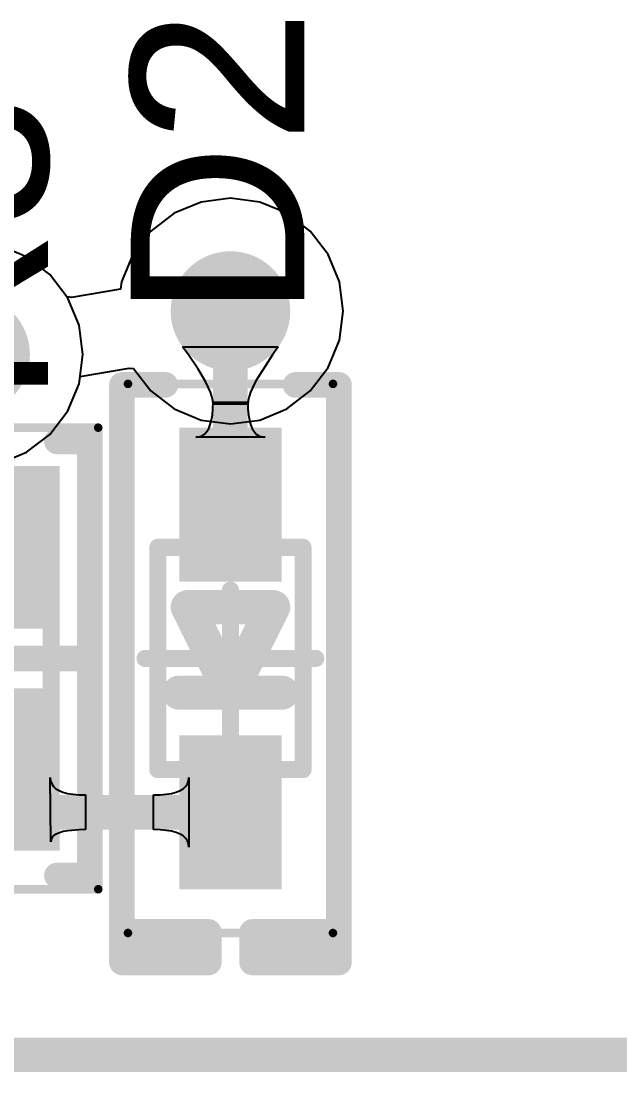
# Model space of a CAD drawing. Header units: inches. Extents: x -0.01 to 3.94, y -0.06 to 4.68.
# Drawn here: x 2.6217 to 2.7598, y 0.5648 to 0.8068 of the extents above; entities that cross this region are included whole.
import ezdxf

# ---------------------------------------------------------------- set-up
doc = ezdxf.new("R2010")
doc.units = ezdxf.units.IN
doc.header["$MEASUREMENT"] = 0
for name, color, linetype in [('Bottom Layer', 5, 'Continuous'), ('Int1 -GND)', 16, 'Continuous'), ('Int2 -PWR)', 76, 'Continuous'), ('Top 3D Body', 56, 'Continuous'), ('Top Courtyard', 56, 'Continuous'), ('Top Layer', 1, 'Continuous'), ('Top Overlay', 2, 'Continuous'), ('Top Paste', 8, 'Continuous'), ('Top Solder', 216, 'Continuous'), ('Via Holes', 16, 'Continuous')]:
    doc.layers.add(name, color=color, linetype=linetype)
doc.styles.add('Arial', font='', dxfattribs={"height": 0.2})
doc.styles.get('Arial').set_extended_font_data('Arial')

# ---------------------------------------------------------------- blocks, each defined once
blk = doc.blocks.new('RES_0603_1608_547')
at = {"layer": 'Top Layer'}
for points in [[(-0.04232, -0.0187), (-0.04232, 0.0187), (-0.00886, 0.0187), (-0.00886, -0.0187)], [(0.00886, -0.0187), (0.00886, 0.0187), (0.04232, 0.0187), (0.04232, -0.0187)]]:
    blk.add_hatch(color=1, dxfattribs=at).paths.add_polyline_path(points)
at = {"layer": 'Top Paste'}
for points in [[(-0.04232, -0.0187), (-0.04232, 0.0187), (-0.00886, 0.0187), (-0.00886, -0.0187)], [(0.00886, -0.0187), (0.00886, 0.0187), (0.04232, 0.0187), (0.04232, -0.0187)]]:
    blk.add_hatch(color=8, dxfattribs=at).paths.add_polyline_path(points)
at = {"layer": 'Top Solder'}
for points in [[(-0.04429, -0.02067), (-0.04429, 0.02067), (-0.00689, 0.02067), (-0.00689, -0.02067)], [(0.00689, -0.02067), (0.00689, 0.02067), (0.04429, 0.02067), (0.04429, -0.02067)]]:
    blk.add_hatch(color=216, dxfattribs=at).paths.add_polyline_path(points)
at = {"layer": 'Top 3D Body'}
for points in [[(0.03445, 0.0187, 0.00394, 0.00394, 0), (-0.03445, 0.0187, 0.00394, 0.00394, 0)], [(-0.03445, -0.0187, 0.00394, 0.00394, 0), (-0.03445, 0.0187, 0.00394, 0.00394, 0)], [(0.03445, -0.0187, 0.00394, 0.00394, 0), (0.03445, 0.0187, 0.00394, 0.00394, 0)], [(0.03445, -0.0187, 0.00394, 0.00394, 0), (-0.03445, -0.0187, 0.00394, 0.00394, 0)]]:
    blk.add_lwpolyline(points, format="xyseb", dxfattribs=at)
for points in [[(-0.03543, 0.0187, 0.00197, 0.00197, 1), (-0.03346, 0.0187, 0.00197, 0.00197, 1)], [(-0.03543, 0.0187, 0.00197, 0.00197, 1), (-0.03346, 0.0187, 0.00197, 0.00197, 1)], [(0.03346, 0.0187, 0.00197, 0.00197, 1), (0.03543, 0.0187, 0.00197, 0.00197, 1)], [(0.03346, 0.0187, 0.00197, 0.00197, 1), (0.03543, 0.0187, 0.00197, 0.00197, 1)], [(-0.03543, -0.0187, 0.00197, 0.00197, 1), (-0.03346, -0.0187, 0.00197, 0.00197, 1)], [(-0.03543, -0.0187, 0.00197, 0.00197, 1), (-0.03346, -0.0187, 0.00197, 0.00197, 1)], [(0.03346, -0.0187, 0.00197, 0.00197, 1), (0.03543, -0.0187, 0.00197, 0.00197, 1)], [(0.03346, -0.0187, 0.00197, 0.00197, 1), (0.03543, -0.0187, 0.00197, 0.00197, 1)]]:
    blk.add_lwpolyline(points, format="xyseb", close=True, dxfattribs=at)
at = {"layer": 'Top Courtyard'}
for points in [[(0.05315, 0.02953, 0.00197, 0.00197, 0), (-0.05315, 0.02953, 0.00197, 0.00197, 0)], [(-0.05315, -0.02953, 0.00197, 0.00197, 0), (-0.05315, 0.02953, 0.00197, 0.00197, 0)], [(0.05315, -0.02953, 0.00197, 0.00197, 0), (0.05315, 0.02953, 0.00197, 0.00197, 0)], [(0, -0.0187, 0.00394, 0.00394, 0), (0, 0.0187, 0.00394, 0.00394, 0)], [(0.0187, 0, 0.00394, 0.00394, 0), (-0.0187, 0, 0.00394, 0.00394, 0)], [(0.05315, -0.02953, 0.00197, 0.00197, 0), (-0.05315, -0.02953, 0.00197, 0.00197, 0)]]:
    blk.add_lwpolyline(points, format="xyseb", dxfattribs=at)
for points in [[(-0.05364, 0.02953, 0.000984, 0.000984, 1), (-0.05266, 0.02953, 0.000984, 0.000984, 1)], [(-0.05364, 0.02953, 0.000984, 0.000984, 1), (-0.05266, 0.02953, 0.000984, 0.000984, 1)], [(0.05266, 0.02953, 0.000984, 0.000984, 1), (0.05364, 0.02953, 0.000984, 0.000984, 1)], [(0.05266, 0.02953, 0.000984, 0.000984, 1), (0.05364, 0.02953, 0.000984, 0.000984, 1)], [(-0.00098, 0.0187, 0.00197, 0.00197, 1), (0.00098, 0.0187, 0.00197, 0.00197, 1)], [(-0.01968, 0, 0.00197, 0.00197, 1), (-0.01772, 0, 0.00197, 0.00197, 1)], [(0.01772, 0, 0.00197, 0.00197, 1), (0.01968, 0, 0.00197, 0.00197, 1)], [(-0.00098, -0.0187, 0.00197, 0.00197, 1), (0.00098, -0.0187, 0.00197, 0.00197, 1)], [(-0.05364, -0.02953, 0.000984, 0.000984, 1), (-0.05266, -0.02953, 0.000984, 0.000984, 1)], [(-0.05364, -0.02953, 0.000984, 0.000984, 1), (-0.05266, -0.02953, 0.000984, 0.000984, 1)], [(0.05266, -0.02953, 0.000984, 0.000984, 1), (0.05364, -0.02953, 0.000984, 0.000984, 1)], [(0.05266, -0.02953, 0.000984, 0.000984, 1), (0.05364, -0.02953, 0.000984, 0.000984, 1)]]:
    blk.add_lwpolyline(points, format="xyseb", close=True, dxfattribs=at)
at = {"layer": 'Top Overlay'}
for points in [[(0.05, 0.02756, 0.00591, 0.00591, 0), (-0.05, 0.02756, 0.00591, 0.00591, 0)], [(-0.05, 0.02, 0.00591, 0.00591, 0), (-0.05, 0.02756, 0.00591, 0.00591, 0)], [(0, -0.02756, 0.00591, 0.00591, 0), (0, 0.02756, 0.00591, 0.00591, 0)], [(0.05, 0.02, 0.00591, 0.00591, 0), (0.05, 0.02756, 0.00591, 0.00591, 0)], [(-0.05, -0.02756, 0.00591, 0.00591, 0), (-0.05, -0.02, 0.00591, 0.00591, 0)], [(0.05, -0.02756, 0.00591, 0.00591, 0), (0.05, -0.02, 0.00591, 0.00591, 0)], [(0.05, -0.02756, 0.00591, 0.00591, 0), (-0.05, -0.02756, 0.00591, 0.00591, 0)]]:
    blk.add_lwpolyline(points, format="xyseb", dxfattribs=at)
for points in [[(-0.05148, 0.02756, 0.00295, 0.00295, 1), (-0.04852, 0.02756, 0.00295, 0.00295, 1)], [(-0.05148, 0.02756, 0.00295, 0.00295, 1), (-0.04852, 0.02756, 0.00295, 0.00295, 1)], [(-0.00148, 0.02756, 0.00295, 0.00295, 1), (0.00148, 0.02756, 0.00295, 0.00295, 1)], [(0.04852, 0.02756, 0.00295, 0.00295, 1), (0.05148, 0.02756, 0.00295, 0.00295, 1)], [(0.04852, 0.02756, 0.00295, 0.00295, 1), (0.05148, 0.02756, 0.00295, 0.00295, 1)], [(-0.05148, 0.02, 0.00295, 0.00295, 1), (-0.04852, 0.02, 0.00295, 0.00295, 1)], [(0.04852, 0.02, 0.00295, 0.00295, 1), (0.05148, 0.02, 0.00295, 0.00295, 1)], [(-0.05148, -0.02, 0.00295, 0.00295, 1), (-0.04852, -0.02, 0.00295, 0.00295, 1)], [(0.04852, -0.02, 0.00295, 0.00295, 1), (0.05148, -0.02, 0.00295, 0.00295, 1)], [(-0.05148, -0.02756, 0.00295, 0.00295, 1), (-0.04852, -0.02756, 0.00295, 0.00295, 1)], [(-0.05148, -0.02756, 0.00295, 0.00295, 1), (-0.04852, -0.02756, 0.00295, 0.00295, 1)], [(-0.00148, -0.02756, 0.00295, 0.00295, 1), (0.00148, -0.02756, 0.00295, 0.00295, 1)], [(0.04852, -0.02756, 0.00295, 0.00295, 1), (0.05148, -0.02756, 0.00295, 0.00295, 1)], [(0.04852, -0.02756, 0.00295, 0.00295, 1), (0.05148, -0.02756, 0.00295, 0.00295, 1)]]:
    blk.add_lwpolyline(points, format="xyseb", close=True, dxfattribs=at)
blk = doc.blocks.new('66D8AC91_DC10_42D3_BF25_693004815827_553')
at = {"layer": 'Top Overlay'}
blk.add_lwpolyline([(-0.625, 0.175, 0.00787, 0.00787, 0), (0.625, 0.175, 0.00787, 0.00787, 0)], format="xyseb", dxfattribs=at)
blk = doc.blocks.new('SOD523F_581')
at = {"layer": 'Top Layer'}
for points in [[(-0.05118, -0.00984), (-0.05118, 0.00984), (-0.01969, 0.00984), (-0.01969, -0.00984)], [(0.01969, -0.00984), (0.01969, 0.00984), (0.05118, 0.00984), (0.05118, -0.00984)]]:
    blk.add_hatch(color=1, dxfattribs=at).paths.add_polyline_path(points)
at = {"layer": 'Top Overlay'}
for points in [[(0.06299, 0.005), (0.07, 0.005), (0.07, 0.025), (0.06299, 0.025)], [(0.06299, -0.02362), (0.07087, -0.02362), (0.07087, -0.005), (0.06299, -0.005)]]:
    blk.add_hatch(color=2, dxfattribs=at).paths.add_polyline_path(points)
at = {"layer": 'Top Paste'}
for points in [[(-0.05118, -0.00984), (-0.05118, 0.00984), (-0.01969, 0.00984), (-0.01969, -0.00984)], [(0.01969, -0.00984), (0.01969, 0.00984), (0.05118, 0.00984), (0.05118, -0.00984)]]:
    blk.add_hatch(color=8, dxfattribs=at).paths.add_polyline_path(points)
at = {"layer": 'Top Solder'}
for points in [[(-0.05315, -0.01181), (-0.05315, 0.01181), (-0.01772, 0.01181), (-0.01772, -0.01181)], [(0.01772, -0.01181), (0.01772, 0.01181), (0.05315, 0.01181), (0.05315, -0.01181)]]:
    blk.add_hatch(color=216, dxfattribs=at).paths.add_polyline_path(points)
at = {"layer": 'Top 3D Body'}
for points in [[(-0.02559, -0.01673, 0.00394, 0.00394, 0), (-0.02559, 0.01673, 0.00394, 0.00394, 0)], [(0.02559, 0.01673, 0.00394, 0.00394, 0), (-0.02559, 0.01673, 0.00394, 0.00394, 0)], [(0.02559, -0.01673, 0.00394, 0.00394, 0), (0.02559, 0.01673, 0.00394, 0.00394, 0)], [(0.02559, -0.01673, 0.00394, 0.00394, 0), (-0.02559, -0.01673, 0.00394, 0.00394, 0)]]:
    blk.add_lwpolyline(points, format="xyseb", dxfattribs=at)
for points in [[(-0.02657, 0.01673, 0.00197, 0.00197, 1), (-0.02461, 0.01673, 0.00197, 0.00197, 1)], [(-0.02657, 0.01673, 0.00197, 0.00197, 1), (-0.02461, 0.01673, 0.00197, 0.00197, 1)], [(0.02461, 0.01673, 0.00197, 0.00197, 1), (0.02657, 0.01673, 0.00197, 0.00197, 1)], [(0.02461, 0.01673, 0.00197, 0.00197, 1), (0.02657, 0.01673, 0.00197, 0.00197, 1)], [(-0.02657, -0.01673, 0.00197, 0.00197, 1), (-0.02461, -0.01673, 0.00197, 0.00197, 1)], [(-0.02657, -0.01673, 0.00197, 0.00197, 1), (-0.02461, -0.01673, 0.00197, 0.00197, 1)], [(0.02461, -0.01673, 0.00197, 0.00197, 1), (0.02657, -0.01673, 0.00197, 0.00197, 1)], [(0.02461, -0.01673, 0.00197, 0.00197, 1), (0.02657, -0.01673, 0.00197, 0.00197, 1)]]:
    blk.add_lwpolyline(points, format="xyseb", close=True, dxfattribs=at)
at = {"layer": 'Top Courtyard'}
for points in [[(-0.06323, -0.02362, 0.00197, 0.00197, 0), (-0.06323, 0.02362, 0.00197, 0.00197, 0)], [(0.06323, 0.02362, 0.00197, 0.00197, 0), (-0.06323, 0.02362, 0.00197, 0.00197, 0)], [(0.06323, -0.02362, 0.00197, 0.00197, 0), (0.06323, 0.02362, 0.00197, 0.00197, 0)], [(0, -0.01969, 0.00394, 0.00394, 0), (0, 0.01968, 0.00394, 0.00394, 0)], [(0.02362, 0, 0.00394, 0.00394, 0), (-0.01575, 0, 0.00394, 0.00394, 0)], [(0.06323, -0.02362, 0.00197, 0.00197, 0), (-0.06323, -0.02362, 0.00197, 0.00197, 0)]]:
    blk.add_lwpolyline(points, format="xyseb", dxfattribs=at)
for points in [[(-0.06372, 0.02362, 0.000984, 0.000984, 1), (-0.06274, 0.02362, 0.000984, 0.000984, 1)], [(-0.06372, 0.02362, 0.000984, 0.000984, 1), (-0.06274, 0.02362, 0.000984, 0.000984, 1)], [(0.06274, 0.02362, 0.000984, 0.000984, 1), (0.06372, 0.02362, 0.000984, 0.000984, 1)], [(0.06274, 0.02362, 0.000984, 0.000984, 1), (0.06372, 0.02362, 0.000984, 0.000984, 1)], [(-0.00098, 0.01968, 0.00197, 0.00197, 1), (0.00098, 0.01968, 0.00197, 0.00197, 1)], [(-0.01673, 0, 0.00197, 0.00197, 1), (-0.01476, 0, 0.00197, 0.00197, 1)], [(0.02264, 0, 0.00197, 0.00197, 1), (0.02461, 0, 0.00197, 0.00197, 1)], [(-0.00098, -0.01969, 0.00197, 0.00197, 1), (0.00098, -0.01969, 0.00197, 0.00197, 1)], [(-0.06372, -0.02362, 0.000984, 0.000984, 1), (-0.06274, -0.02362, 0.000984, 0.000984, 1)], [(-0.06372, -0.02362, 0.000984, 0.000984, 1), (-0.06274, -0.02362, 0.000984, 0.000984, 1)], [(0.06274, -0.02362, 0.000984, 0.000984, 1), (0.06372, -0.02362, 0.000984, 0.000984, 1)], [(0.06274, -0.02362, 0.000984, 0.000984, 1), (0.06372, -0.02362, 0.000984, 0.000984, 1)]]:
    blk.add_lwpolyline(points, format="xyseb", close=True, dxfattribs=at)
at = {"layer": 'Top Overlay'}
for points in [[(0.065, 0.025, 0.00591, 0.00591, 0), (-0.06299, 0.025, 0.00591, 0.00591, 0)], [(-0.06299, 0.015, 0.00591, 0.00591, 0), (-0.06299, 0.025, 0.00591, 0.00591, 0)], [(0.07, 0.025, 0.00591, 0.00591, 0), (0.06299, 0.025, 0.00591, 0.00591, 0)], [(0.06299, 0.005, 0.00591, 0.00591, 0), (0.06299, 0.025, 0.00591, 0.00591, 0)], [(0.07, 0.005, 0.00591, 0.00591, 0), (0.07, 0.025, 0.00591, 0.00591, 0)], [(0.00787, -0.01181, 0.00787, 0.00787, 0), (0.00787, 0.01181, 0.00787, 0.00787, 0)], [(-0.01181, -0.00394, 0.00787, 0.00787, 0), (-0.01181, 0.00984, 0.00787, 0.00787, 0)], [(0.00787, 0, 0.00787, 0.00787, 0), (-0.01181, 0.00984, 0.00787, 0.00787, 0)], [(0.07, 0.005, 0.00591, 0.00591, 0), (0.06299, 0.005, 0.00591, 0.00591, 0)], [(-0.01181, -0.00984, 0.00787, 0.00787, 0), (0.00787, 0, 0.00787, 0.00787, 0)], [(-0.01181, -0.00984, 0.00787, 0.00787, 0), (-0.01181, -0.00394, 0.00787, 0.00787, 0)], [(0.06299, -0.025, 0.00591, 0.00591, 0), (0.06299, -0.005, 0.00591, 0.00591, 0)], [(0.07, -0.005, 0.00591, 0.00591, 0), (0.06299, -0.005, 0.00591, 0.00591, 0)], [(0.07, -0.025, 0.00591, 0.00591, 0), (0.07, -0.005, 0.00591, 0.00591, 0)], [(-0.06299, -0.025, 0.00591, 0.00591, 0), (-0.06299, -0.015, 0.00591, 0.00591, 0)], [(0.065, -0.025, 0.00591, 0.00591, 0), (-0.06299, -0.025, 0.00591, 0.00591, 0)], [(0.07, -0.025, 0.00591, 0.00591, 0), (0.06299, -0.025, 0.00591, 0.00591, 0)]]:
    blk.add_lwpolyline(points, format="xyseb", dxfattribs=at)
for points in [[(-0.06447, 0.025, 0.00295, 0.00295, 1), (-0.06152, 0.025, 0.00295, 0.00295, 1)], [(-0.06447, 0.025, 0.00295, 0.00295, 1), (-0.06152, 0.025, 0.00295, 0.00295, 1)], [(0.06152, 0.025, 0.00295, 0.00295, 1), (0.06447, 0.025, 0.00295, 0.00295, 1)], [(0.06152, 0.025, 0.00295, 0.00295, 1), (0.06447, 0.025, 0.00295, 0.00295, 1)], [(0.06352, 0.025, 0.00295, 0.00295, 1), (0.06648, 0.025, 0.00295, 0.00295, 1)], [(0.06852, 0.025, 0.00295, 0.00295, 1), (0.07148, 0.025, 0.00295, 0.00295, 1)], [(0.06852, 0.025, 0.00295, 0.00295, 1), (0.07148, 0.025, 0.00295, 0.00295, 1)], [(-0.06447, 0.015, 0.00295, 0.00295, 1), (-0.06152, 0.015, 0.00295, 0.00295, 1)], [(0.00591, 0.01181, 0.00394, 0.00394, 1), (0.00984, 0.01181, 0.00394, 0.00394, 1)], [(-0.01378, 0.00984, 0.00394, 0.00394, 1), (-0.00984, 0.00984, 0.00394, 0.00394, 1)], [(-0.01378, 0.00984, 0.00394, 0.00394, 1), (-0.00984, 0.00984, 0.00394, 0.00394, 1)], [(0.06152, 0.005, 0.00295, 0.00295, 1), (0.06447, 0.005, 0.00295, 0.00295, 1)], [(0.06152, 0.005, 0.00295, 0.00295, 1), (0.06447, 0.005, 0.00295, 0.00295, 1)], [(0.06852, 0.005, 0.00295, 0.00295, 1), (0.07148, 0.005, 0.00295, 0.00295, 1)], [(0.06852, 0.005, 0.00295, 0.00295, 1), (0.07148, 0.005, 0.00295, 0.00295, 1)], [(0.00591, 0, 0.00394, 0.00394, 1), (0.00984, 0, 0.00394, 0.00394, 1)], [(0.00591, 0, 0.00394, 0.00394, 1), (0.00984, 0, 0.00394, 0.00394, 1)], [(-0.01378, -0.00394, 0.00394, 0.00394, 1), (-0.00984, -0.00394, 0.00394, 0.00394, 1)], [(-0.01378, -0.00394, 0.00394, 0.00394, 1), (-0.00984, -0.00394, 0.00394, 0.00394, 1)], [(0.06152, -0.005, 0.00295, 0.00295, 1), (0.06447, -0.005, 0.00295, 0.00295, 1)], [(0.06152, -0.005, 0.00295, 0.00295, 1), (0.06447, -0.005, 0.00295, 0.00295, 1)], [(0.06852, -0.005, 0.00295, 0.00295, 1), (0.07148, -0.005, 0.00295, 0.00295, 1)], [(0.06852, -0.005, 0.00295, 0.00295, 1), (0.07148, -0.005, 0.00295, 0.00295, 1)], [(-0.01378, -0.00984, 0.00394, 0.00394, 1), (-0.00984, -0.00984, 0.00394, 0.00394, 1)], [(-0.01378, -0.00984, 0.00394, 0.00394, 1), (-0.00984, -0.00984, 0.00394, 0.00394, 1)], [(0.00591, -0.01181, 0.00394, 0.00394, 1), (0.00984, -0.01181, 0.00394, 0.00394, 1)], [(-0.06447, -0.015, 0.00295, 0.00295, 1), (-0.06152, -0.015, 0.00295, 0.00295, 1)], [(-0.06447, -0.025, 0.00295, 0.00295, 1), (-0.06152, -0.025, 0.00295, 0.00295, 1)], [(-0.06447, -0.025, 0.00295, 0.00295, 1), (-0.06152, -0.025, 0.00295, 0.00295, 1)], [(0.06152, -0.025, 0.00295, 0.00295, 1), (0.06447, -0.025, 0.00295, 0.00295, 1)], [(0.06152, -0.025, 0.00295, 0.00295, 1), (0.06447, -0.025, 0.00295, 0.00295, 1)], [(0.06352, -0.025, 0.00295, 0.00295, 1), (0.06648, -0.025, 0.00295, 0.00295, 1)], [(0.06852, -0.025, 0.00295, 0.00295, 1), (0.07148, -0.025, 0.00295, 0.00295, 1)], [(0.06852, -0.025, 0.00295, 0.00295, 1), (0.07148, -0.025, 0.00295, 0.00295, 1)]]:
    blk.add_lwpolyline(points, format="xyseb", close=True, dxfattribs=at)

msp = doc.modelspace()

# ---------------------------------------------------------------- hatches: boundary and pattern name
at = {"layer": 'Bottom Layer'}
h = msp.add_hatch(color=5, dxfattribs=at)
edge = h.paths.add_edge_path()
edge.add_arc((2.67, 0.74), 0.01378, 0, 360)
h = msp.add_hatch(color=5, dxfattribs=at)
edge = h.paths.add_edge_path()
edge.add_arc((2.61, 0.73), 0.01378, 0, 360)
at = {"layer": 'Int1 -GND)'}
h = msp.add_hatch(color=7, dxfattribs=at)
edge = h.paths.add_edge_path()
edge.add_arc((2.67, 0.74), 0.01378, 0, 360)
h = msp.add_hatch(color=7, dxfattribs=at)
edge = h.paths.add_edge_path()
edge.add_arc((2.61, 0.73), 0.01378, 0, 360)
at = {"layer": 'Int2 -PWR)'}
h = msp.add_hatch(color=7, dxfattribs=at)
edge = h.paths.add_edge_path()
edge.add_arc((2.67, 0.74), 0.01378, 0, 360)
h = msp.add_hatch(color=7, dxfattribs=at)
edge = h.paths.add_edge_path()
edge.add_arc((2.61, 0.73), 0.01378, 0, 360)
at = {"layer": 'Top Layer'}
h = msp.add_hatch(color=1, dxfattribs=at)
edge = h.paths.add_edge_path()
edge.add_arc((2.67, 0.74), 0.01378, 0, 360)
h = msp.add_hatch(color=1, dxfattribs=at)
edge = h.paths.add_edge_path()
edge.add_arc((2.61, 0.73), 0.01378, 0, 360)
at = {"layer": 'Via Holes'}
h = msp.add_hatch(color=7, dxfattribs=at)
edge = h.paths.add_edge_path()
edge.add_arc((2.67, 0.74), 0.00689, 0, 360)

# ---------------------------------------------------------------- linework, layer by layer
at = {"layer": 'Int1 -GND)'}
for p, q in [((2.623, 0.75252), (2.61673, 0.75512)), ((2.62839, 0.74839), (2.623, 0.75252)), ((2.63252, 0.743), (2.62839, 0.74839)), ((2.63512, 0.73673), (2.63252, 0.743)), ((2.636, 0.73), (2.63512, 0.73673)), ((2.63512, 0.72327), (2.636, 0.73)), ((2.63252, 0.717), (2.63512, 0.72327)), ((2.62839, 0.71161), (2.63252, 0.717)), ((2.623, 0.70748), (2.62839, 0.71161)), ((2.61673, 0.70488), (2.623, 0.70748))]:
    msp.add_line(p, q, dxfattribs=at)
at = {"layer": 'Int2 -PWR)'}
for p, q in [((2.66327, 0.76512), (2.657, 0.76252)), ((2.67, 0.766), (2.66327, 0.76512)), ((2.67673, 0.76512), (2.67, 0.766)), ((2.683, 0.76252), (2.67673, 0.76512)), ((2.657, 0.76252), (2.65161, 0.75839)), ((2.68839, 0.75839), (2.683, 0.76252)), ((2.65161, 0.75839), (2.64748, 0.753)), ((2.69252, 0.753), (2.68839, 0.75839)), ((2.623, 0.75252), (2.61673, 0.75512)), ((2.64748, 0.753), (2.64488, 0.74673)), ((2.69512, 0.74673), (2.69252, 0.753)), ((2.62839, 0.74839), (2.623, 0.75252)), ((2.63232, 0.74326), (2.62839, 0.74839)), ((2.64488, 0.74673), (2.64466, 0.74504)), ((2.696, 0.74), (2.69512, 0.74673)), ((2.63338, 0.74315), (2.63232, 0.74326)), ((2.64466, 0.74504), (2.63338, 0.74315)), ((2.69512, 0.73327), (2.696, 0.74)), ((2.69252, 0.727), (2.69512, 0.73327)), ((2.63534, 0.72496), (2.64662, 0.72685)), ((2.64662, 0.72685), (2.64768, 0.72674)), ((2.64768, 0.72674), (2.65161, 0.72161)), ((2.68839, 0.72161), (2.69252, 0.727)), ((2.63512, 0.72327), (2.63534, 0.72496)), ((2.63252, 0.717), (2.63512, 0.72327)), ((2.65161, 0.72161), (2.657, 0.71748)), ((2.683, 0.71748), (2.68839, 0.72161)), ((2.62839, 0.71161), (2.63252, 0.717)), ((2.657, 0.71748), (2.66327, 0.71488)), ((2.67673, 0.71488), (2.683, 0.71748)), ((2.66327, 0.71488), (2.67, 0.714)), ((2.67, 0.714), (2.67673, 0.71488)), ((2.623, 0.70748), (2.62839, 0.71161)), ((2.61673, 0.70488), (2.623, 0.70748))]:
    msp.add_line(p, q, dxfattribs=at)
at = {"layer": 'Top Layer'}
for p, q in [((2.66031, 0.72991), (2.65898, 0.73173)), ((2.65898, 0.73173), (2.68102, 0.73173)), ((2.68102, 0.73173), (2.67968, 0.72991)), ((2.66256, 0.72661), (2.66031, 0.72991)), ((2.67968, 0.72991), (2.67575, 0.72376)), ((2.66425, 0.72376), (2.66256, 0.72661)), ((2.66488, 0.72249), (2.66425, 0.72376)), ((2.67575, 0.72376), (2.67512, 0.72249)), ((2.66537, 0.72134), (2.66488, 0.72249)), ((2.66572, 0.7203), (2.66537, 0.72134)), ((2.67463, 0.72134), (2.67428, 0.7203)), ((2.67512, 0.72249), (2.67463, 0.72134)), ((2.66593, 0.71937), (2.66572, 0.7203)), ((2.666, 0.71855), (2.66593, 0.71937)), ((2.66596, 0.71752), (2.666, 0.71906)), ((2.666, 0.71906), (2.674, 0.71906)), ((2.67407, 0.71937), (2.674, 0.71855)), ((2.674, 0.71906), (2.67404, 0.71752)), ((2.67428, 0.7203), (2.67407, 0.71937)), ((2.66584, 0.71614), (2.66596, 0.71752)), ((2.674, 0.71855), (2.666, 0.71855)), ((2.67404, 0.71752), (2.67416, 0.71614)), ((2.66536, 0.71387), (2.66564, 0.71492)), ((2.66564, 0.71492), (2.66584, 0.71614)), ((2.67416, 0.71614), (2.67436, 0.71492)), ((2.67436, 0.71492), (2.67464, 0.71387)), ((2.66344, 0.71127), (2.66404, 0.71167)), ((2.66404, 0.71167), (2.66456, 0.71224)), ((2.66456, 0.71224), (2.665, 0.71297)), ((2.665, 0.71297), (2.66536, 0.71387)), ((2.67464, 0.71387), (2.675, 0.71297)), ((2.675, 0.71297), (2.67544, 0.71224)), ((2.67544, 0.71224), (2.67596, 0.71167)), ((2.67596, 0.71167), (2.67656, 0.71127)), ((2.662, 0.71094), (2.66276, 0.71102)), ((2.678, 0.71094), (2.662, 0.71094)), ((2.66276, 0.71102), (2.66344, 0.71127)), ((2.67656, 0.71127), (2.67724, 0.71102)), ((2.67724, 0.71102), (2.678, 0.71094)), ((2.62858, 0.6178), (2.62846, 0.63257)), ((2.62846, 0.63257), (2.62855, 0.63181)), ((2.62855, 0.63181), (2.6288, 0.63113)), ((2.66007, 0.63113), (2.66032, 0.63181)), ((2.66032, 0.63181), (2.6604, 0.63257)), ((2.6604, 0.63257), (2.6604, 0.61657)), ((2.6288, 0.63113), (2.62921, 0.63053)), ((2.62921, 0.63053), (2.62978, 0.63001)), ((2.62978, 0.63001), (2.63051, 0.62957)), ((2.63051, 0.62957), (2.6314, 0.62921)), ((2.65747, 0.62921), (2.65837, 0.62957)), ((2.65837, 0.62957), (2.6591, 0.63001)), ((2.6591, 0.63001), (2.65967, 0.63053)), ((2.65967, 0.63053), (2.66007, 0.63113)), ((2.6314, 0.62921), (2.63245, 0.62893)), ((2.63245, 0.62893), (2.63367, 0.62873)), ((2.63367, 0.62873), (2.63504, 0.62861)), ((2.63504, 0.62861), (2.63658, 0.62857)), ((2.63658, 0.62857), (2.63658, 0.62057)), ((2.65228, 0.62857), (2.65382, 0.62861)), ((2.65228, 0.62057), (2.65228, 0.62857)), ((2.65382, 0.62861), (2.6552, 0.62873)), ((2.6552, 0.62873), (2.65642, 0.62893)), ((2.65642, 0.62893), (2.65747, 0.62921)), ((2.63058, 0.61987), (2.62986, 0.61957)), ((2.63146, 0.62012), (2.63058, 0.61987)), ((2.6325, 0.62032), (2.63146, 0.62012)), ((2.63506, 0.62054), (2.6325, 0.62032)), ((2.63658, 0.62057), (2.63506, 0.62054)), ((2.65382, 0.62053), (2.65228, 0.62057)), ((2.6552, 0.62041), (2.65382, 0.62053)), ((2.65642, 0.62021), (2.6552, 0.62041)), ((2.65747, 0.61993), (2.65642, 0.62021)), ((2.65837, 0.61957), (2.65747, 0.61993)), ((2.62866, 0.61832), (2.62858, 0.6178)), ((2.6289, 0.61879), (2.62866, 0.61832)), ((2.6293, 0.61921), (2.6289, 0.61879)), ((2.62986, 0.61957), (2.6293, 0.61921)), ((2.6591, 0.61913), (2.65837, 0.61957)), ((2.65967, 0.61861), (2.6591, 0.61913)), ((2.66007, 0.61801), (2.65967, 0.61861)), ((2.66032, 0.61733), (2.66007, 0.61801)), ((2.6604, 0.61657), (2.66032, 0.61733))]:
    msp.add_line(p, q, dxfattribs=at)
for points in [[(2.67, 0.69543, 0.008, 0.008, 0), (2.67, 0.74, 0.008, 0.008, 0)], [(2.61, 0.63441, 0.008, 0.008, 0), (2.61984, 0.62457, 0.008, 0.008, 0)], [(2.61984, 0.62457, 0.008, 0.008, 0), (2.67, 0.62457, 0.008, 0.008, 0)]]:
    msp.add_lwpolyline(points, format="xyseb", dxfattribs=at)
for points in [[(2.668, 0.74, 0.004, 0.004, 1), (2.672, 0.74, 0.004, 0.004, 1)], [(2.668, 0.69543, 0.004, 0.004, 1), (2.672, 0.69543, 0.004, 0.004, 1)], [(2.61784, 0.62457, 0.004, 0.004, 1), (2.62184, 0.62457, 0.004, 0.004, 1)], [(2.61784, 0.62457, 0.004, 0.004, 1), (2.62184, 0.62457, 0.004, 0.004, 1)], [(2.668, 0.62457, 0.004, 0.004, 1), (2.672, 0.62457, 0.004, 0.004, 1)]]:
    msp.add_lwpolyline(points, format="xyseb", close=True, dxfattribs=at)

# ---------------------------------------------------------------- block references
for name, p, rotation in [('SOD523F_581', (2.67, 0.66), 270), ('RES_0603_1608_547', (2.61, 0.66), 270), ('66D8AC91_DC10_42D3_BF25_693004815827_553', (2.40157, 0.3937), 360)]:
    msp.add_blockref(name, p, dxfattribs=dict(rotation=rotation))

# ---------------------------------------------------------------- texts
at = {"layer": 'Top Overlay', "style": 'Arial'}
for s, p in [('D2', (2.68701, 0.73819)), ('R3', (2.62795, 0.7185))]:
    msp.add_text(s, height=0.04, rotation=90, dxfattribs=at).set_placement(p)

doc.saveas('drawing.dxf')
